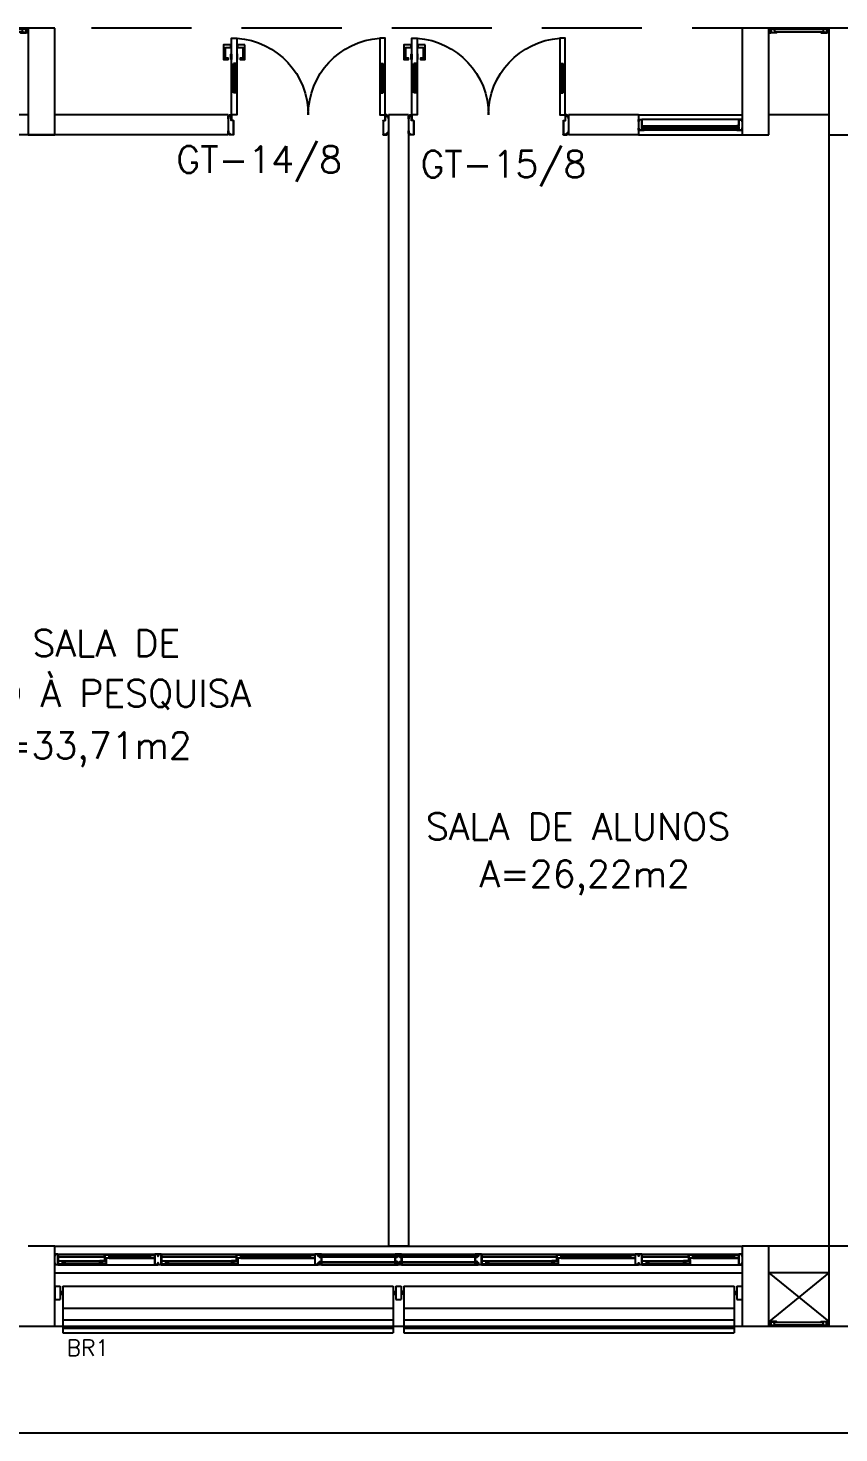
# Model space of a CAD drawing. Header units: millimetres. Extents: x 2128 to 2646, y 1972 to 2207.
# Drawn here: x 2384.46 to 2390.54, y 2098.52 to 2109.04 of the extents above; entities that cross this region are included whole.
import ezdxf

# ---------------------------------------------------------------- set-up
doc = ezdxf.new("R2010")
doc.units = ezdxf.units.MM
doc.linetypes.add('HIDDEN', pattern=[0.375, 0.25, -0.125])
for name, color, linetype in [('AR-ALV', 2, 'Continuous'), ('AR-BRISES', 1, 'Continuous'), ('AR-CALÇADA', 1, 'Continuous'), ('AR-ESQ', 1, 'Continuous'), ('AR-ESTC', 3, 'Continuous'), ('AR-PEITORIL', 1, 'Continuous'), ('AR-PORTA', 1, 'Continuous'), ('AR-PROJ', 1, 'HIDDEN'), ('BR-LINHAS', 1, 'Continuous'), ('BR-MONTANTE', 242, 'Continuous'), ('BR-PAINEL', 1, 'Continuous'), ('BR-SUPORTE', 1, 'Continuous'), ('BR-TEXTO', 2, 'Continuous'), ('DT-ESQ-BAGUETE-C', 1, 'Continuous'), ('DT-ESQ-BAGUETE-V', 1, 'Continuous'), ('DT-ESQ-CHAPA DOBRADA-V', 1, 'Continuous'), ('DT-ESQ-MARCO-V', 1, 'Continuous'), ('DT-ESQ-PERFIL CADEIRA-C', 2, 'Continuous'), ('DT-ESQ-PERFIL CADEIRA-V', 2, 'Continuous'), ('DT-ESQ-PERFIL U SIMPLES-C', 2, 'Continuous'), ('DT-ESQ-PERFIL U-C', 2, 'Continuous'), ('DT-ESQ-PERFIL U-V', 1, 'Continuous'), ('DT-ESQ-VENEZIANA-C', 1, 'Continuous'), ('DT-ESQ-VENEZIANA-V', 1, 'Continuous'), ('DT-ESQ-VIDRO-C', 2, 'Continuous'), ('DT-ESQ-VIDRO-V', 71, 'Continuous'), ('DT-TXTMOD', 1, 'Continuous'), ('ENDEREÇO', 2, 'Continuous'), ('ibio', 2, 'Continuous'), ('maçaneta', 1, 'Continuous'), ('mov', 1, 'Continuous'), ('PM-PERFIL U-C', 2, 'Continuous'), ('PM-VIDRO', 2, 'Continuous'), ('pm1', 2, 'Continuous'), ('pm2', 2, 'Continuous'), ('TEXTO', 2, 'Continuous'), ('Área', 2, 'Continuous')]:
    doc.layers.add(name, color=color, linetype=linetype)
doc.styles.add('S10', font='simplex.shx', dxfattribs={"height": 0.1})
doc.styles.add('S12', font='simplex.shx', dxfattribs={"width": 1.1, "height": 0.12})
doc.styles.add('UNB-100', font='simplex.shx', dxfattribs={"height": 0.2})
doc.styles.add('UNB1-100', font='simplex.shx', dxfattribs={"height": 0.2})

# ---------------------------------------------------------------- blocks, each defined once
blk = doc.blocks.new('EF31-P')
at = {"layer": 'DT-ESQ-BAGUETE-C', "ltscale": 0.1}
for points in [[(0.422, -0.08), (0.409, -0.08), (0.409, -0.078), (0.422, -0.078, 0.414214), (0.422, -0.078), (0.422, -0.067, 0.414214), (0.422, -0.067), (0.409, -0.067), (0.409, -0.065), (0.422, -0.065, -0.414214), (0.424, -0.067), (0.424, -0.078, -0.414214)], [(0.702, -0.08), (0.715, -0.08), (0.715, -0.078), (0.702, -0.078, -0.414214), (0.702, -0.078), (0.702, -0.067, -0.414214), (0.702, -0.067), (0.715, -0.067), (0.715, -0.065), (0.702, -0.065, 0.414214), (0.7, -0.067), (0.7, -0.078, 0.414214)], [(1.41, -0.08), (1.396, -0.08), (1.396, -0.078), (1.409, -0.078, 0.414214), (1.41, -0.078), (1.41, -0.067, 0.414214), (1.409, -0.067), (1.396, -0.067), (1.396, -0.065), (1.41, -0.065, -0.414214), (1.411, -0.067), (1.411, -0.078, -0.414214)], [(1.901, -0.08), (1.915, -0.08), (1.915, -0.078), (1.902, -0.078, -0.414214), (1.901, -0.078), (1.901, -0.067, -0.414214), (1.902, -0.067), (1.915, -0.067), (1.915, -0.065), (1.901, -0.065, 0.414214), (1.9, -0.067), (1.9, -0.078, 0.414214)], [(3.81, -0.08), (3.796, -0.08), (3.796, -0.078), (3.809, -0.078, 0.414214), (3.81, -0.078), (3.81, -0.067, 0.414214), (3.809, -0.067), (3.796, -0.067), (3.796, -0.065), (3.81, -0.065, -0.414214), (3.811, -0.067), (3.811, -0.078, -0.414214)], [(4.301, -0.08), (4.315, -0.08), (4.315, -0.078), (4.302, -0.078, -0.414214), (4.301, -0.078), (4.301, -0.067, -0.414214), (4.302, -0.067), (4.315, -0.067), (4.315, -0.065), (4.301, -0.065, 0.414214), (4.3, -0.067), (4.3, -0.078, 0.414214)], [(4.797, -0.08), (4.784, -0.08), (4.784, -0.078), (4.797, -0.078, 0.414214), (4.797, -0.078), (4.797, -0.067, 0.414214), (4.797, -0.067), (4.784, -0.067), (4.784, -0.065), (4.797, -0.065, -0.414214), (4.799, -0.067), (4.799, -0.078, -0.414214)], [(5.076, -0.08), (5.09, -0.08), (5.09, -0.078), (5.077, -0.078, -0.414214), (5.076, -0.078), (5.076, -0.067, -0.414214), (5.077, -0.067), (5.09, -0.067), (5.09, -0.065), (5.076, -0.065, 0.414214), (5.075, -0.067), (5.075, -0.078, 0.414214)], [(0.073, -0.125), (0.06, -0.125), (0.06, -0.124), (0.073, -0.124, 0.414214), (0.073, -0.123), (0.073, -0.112, 0.414214), (0.073, -0.112), (0.06, -0.112), (0.06, -0.11), (0.073, -0.11, -0.414214), (0.075, -0.112), (0.075, -0.124, -0.414214)], [(0.339, -0.125), (0.352, -0.125), (0.352, -0.124), (0.339, -0.124, -0.414214), (0.339, -0.123), (0.339, -0.112, -0.414214), (0.339, -0.112), (0.352, -0.112), (0.352, -0.11), (0.339, -0.11, 0.414214), (0.337, -0.112), (0.337, -0.124, 0.414214)], [(0.848, -0.125), (0.835, -0.125), (0.835, -0.124), (0.848, -0.124, 0.414214), (0.848, -0.123), (0.848, -0.112, 0.414214), (0.848, -0.112), (0.835, -0.112), (0.835, -0.11), (0.848, -0.11, -0.414214), (0.85, -0.112), (0.85, -0.124, -0.414214)], [(1.326, -0.125), (1.34, -0.125), (1.34, -0.124), (1.327, -0.124, -0.414214), (1.326, -0.123), (1.326, -0.112, -0.414214), (1.327, -0.112), (1.34, -0.112), (1.34, -0.11), (1.326, -0.11, 0.414214), (1.325, -0.112), (1.325, -0.124, 0.414214)], [(3.248, -0.125), (3.235, -0.125), (3.235, -0.124), (3.248, -0.124, 0.414214), (3.248, -0.123), (3.248, -0.112, 0.414214), (3.248, -0.112), (3.235, -0.112), (3.235, -0.11), (3.248, -0.11, -0.414214), (3.25, -0.112), (3.25, -0.124, -0.414214)], [(3.726, -0.125), (3.74, -0.125), (3.74, -0.124), (3.727, -0.124, -0.414214), (3.726, -0.123), (3.726, -0.112, -0.414214), (3.727, -0.112), (3.74, -0.112), (3.74, -0.11), (3.726, -0.11, 0.414214), (3.725, -0.112), (3.725, -0.124, 0.414214)], [(4.448, -0.125), (4.435, -0.125), (4.435, -0.124), (4.448, -0.124, 0.414214), (4.448, -0.123), (4.448, -0.112, 0.414214), (4.448, -0.112), (4.435, -0.112), (4.435, -0.11), (4.448, -0.11, -0.414214), (4.45, -0.112), (4.45, -0.124, -0.414214)], [(4.714, -0.125), (4.727, -0.125), (4.727, -0.124), (4.714, -0.124, -0.414214), (4.714, -0.123), (4.714, -0.112, -0.414214), (4.714, -0.112), (4.727, -0.112), (4.727, -0.11), (4.714, -0.11, 0.414214), (4.712, -0.112), (4.712, -0.124, 0.414214)]]:
    blk.add_lwpolyline(points, format="xyb", close=True, dxfattribs=at)
at = {"layer": 'DT-ESQ-BAGUETE-V', "ltscale": 0.1}
for p, q in [((0.422, -0.065), (0.702, -0.065)), ((1.41, -0.065), (1.901, -0.065)), ((3.81, -0.065), (4.301, -0.065)), ((4.797, -0.065), (5.076, -0.065)), ((0.073, -0.11), (0.339, -0.11)), ((0.848, -0.11), (1.326, -0.11)), ((3.248, -0.11), (3.726, -0.11)), ((4.448, -0.11), (4.714, -0.11))]:
    blk.add_line(p, q, dxfattribs=at)
at = {"layer": 'DT-ESQ-CHAPA DOBRADA-V', "ltscale": 0.1}
for p, q in [((0.025, -0.077), (0.374, -0.077)), ((0.025, -0.08), (0.374, -0.08)), ((0.8, -0.077), (1.361, -0.077)), ((0.8, -0.08), (1.361, -0.08)), ((3.2, -0.077), (3.761, -0.077)), ((3.2, -0.08), (3.761, -0.08)), ((4.4, -0.077), (4.749, -0.077)), ((4.4, -0.08), (4.749, -0.08))]:
    blk.add_line(p, q, dxfattribs=at)
at = {"layer": 'DT-ESQ-MARCO-V', "ltscale": 0.1}
for p, q in [((1.998, -0.06), (2.551, -0.06)), ((2.598, -0.06), (3.151, -0.06)), ((1.998, -0.14), (2.551, -0.14)), ((2.598, -0.14), (3.151, -0.14))]:
    blk.add_line(p, q, dxfattribs=at)
at = {"layer": 'DT-ESQ-PERFIL CADEIRA-C', "ltscale": 0.1}
for p, q in [((0.376, -0.088), (0.422, -0.088)), ((0.75, -0.088), (0.702, -0.088)), ((1.363, -0.088), (1.41, -0.088)), ((1.95, -0.088), (1.901, -0.088)), ((3.763, -0.088), (3.81, -0.088)), ((4.35, -0.088), (4.301, -0.088)), ((4.751, -0.088), (4.797, -0.088)), ((5.125, -0.088), (5.076, -0.088)), ((0.025, -0.134), (0.073, -0.134)), ((0.385, -0.134), (0.339, -0.134)), ((0.8, -0.134), (0.848, -0.134)), ((1.373, -0.134), (1.326, -0.134)), ((3.2, -0.134), (3.248, -0.134)), ((3.773, -0.134), (3.726, -0.134)), ((4.4, -0.134), (4.448, -0.134)), ((4.76, -0.134), (4.714, -0.134))]:
    blk.add_line(p, q, dxfattribs=at)
for points in [[(0.422, -0.087, -1), (0.422, -0.09), (0.376, -0.09, -0.414214), (0.374, -0.088), (0.374, -0.067, -0.414214), (0.376, -0.065), (0.407, -0.065, -0.414214), (0.409, -0.067), (0.409, -0.087)], [(0.409, -0.088, -0.198913), (0.408, -0.088, -0.198913), (0.407, -0.087), (0.407, -0.067, 0.414214), (0.407, -0.067), (0.376, -0.067, 0.414214), (0.375, -0.067), (0.375, -0.088, 0.414214), (0.376, -0.088)], [(0.702, -0.09), (0.75, -0.09), (0.75, -0.088), (0.715, -0.088, 0.198912), (0.716, -0.088, 0.198913), (0.716, -0.087), (0.716, -0.067, -0.414214), (0.717, -0.067), (0.75, -0.067), (0.75, -0.065), (0.716, -0.065, 0.414214), (0.715, -0.067), (0.715, -0.078), (0.715, -0.08), (0.715, -0.087), (0.702, -0.087, 1)], [(1.41, -0.087, -1), (1.41, -0.09), (1.363, -0.09, -0.414214), (1.361, -0.088), (1.361, -0.067, -0.414214), (1.363, -0.065), (1.395, -0.065, -0.414214), (1.396, -0.067), (1.396, -0.087)], [(1.396, -0.088, -0.198913), (1.395, -0.088, -0.198913), (1.395, -0.087), (1.395, -0.067, 0.414214), (1.394, -0.067), (1.363, -0.067, 0.414214), (1.363, -0.067), (1.363, -0.088, 0.414214), (1.363, -0.088)], [(1.901, -0.09), (1.95, -0.09), (1.95, -0.088), (1.915, -0.088, 0.198912), (1.916, -0.088, 0.198913), (1.916, -0.087), (1.916, -0.067, -0.414214), (1.917, -0.067), (1.95, -0.067), (1.95, -0.065), (1.916, -0.065, 0.414214), (1.915, -0.067), (1.915, -0.078), (1.915, -0.08), (1.915, -0.087), (1.901, -0.087, 1)], [(3.81, -0.087, -1), (3.81, -0.09), (3.763, -0.09, -0.414214), (3.761, -0.088), (3.761, -0.067, -0.414214), (3.763, -0.065), (3.795, -0.065, -0.414214), (3.796, -0.067), (3.796, -0.087)], [(3.796, -0.088, -0.198913), (3.795, -0.088, -0.198913), (3.795, -0.087), (3.795, -0.067, 0.414214), (3.794, -0.067), (3.763, -0.067, 0.414214), (3.763, -0.067), (3.763, -0.088, 0.414214), (3.763, -0.088)], [(4.301, -0.09), (4.35, -0.09), (4.35, -0.088), (4.315, -0.088, 0.198912), (4.316, -0.088, 0.198913), (4.316, -0.087), (4.316, -0.067, -0.414214), (4.317, -0.067), (4.35, -0.067), (4.35, -0.065), (4.316, -0.065, 0.414214), (4.315, -0.067), (4.315, -0.078), (4.315, -0.08), (4.315, -0.087), (4.301, -0.087, 1)], [(4.797, -0.087, -1), (4.797, -0.09), (4.751, -0.09, -0.414214), (4.749, -0.088), (4.749, -0.067, -0.414214), (4.751, -0.065), (4.782, -0.065, -0.414214), (4.784, -0.067), (4.784, -0.087)], [(4.784, -0.088, -0.198913), (4.783, -0.088, -0.198913), (4.782, -0.087), (4.782, -0.067, 0.414214), (4.782, -0.067), (4.751, -0.067, 0.414214), (4.75, -0.067), (4.75, -0.088, 0.414214), (4.751, -0.088)], [(5.076, -0.09), (5.125, -0.09), (5.125, -0.088), (5.09, -0.088, 0.198912), (5.091, -0.088, 0.198913), (5.091, -0.087), (5.091, -0.067, -0.414214), (5.092, -0.067), (5.125, -0.067), (5.125, -0.065), (5.091, -0.065, 0.414214), (5.09, -0.067), (5.09, -0.078), (5.09, -0.08), (5.09, -0.087), (5.076, -0.087, 1)], [(0.073, -0.135), (0.025, -0.135), (0.025, -0.134), (0.06, -0.134, -0.198912), (0.059, -0.133, -0.198913), (0.058, -0.132), (0.058, -0.112, 0.414214), (0.058, -0.112), (0.025, -0.112), (0.025, -0.11), (0.058, -0.11, -0.414214), (0.06, -0.112), (0.06, -0.124), (0.06, -0.125), (0.06, -0.132), (0.073, -0.132, -1)], [(0.339, -0.132, 1), (0.339, -0.135), (0.385, -0.135, 0.414214), (0.387, -0.133), (0.387, -0.112, 0.414214), (0.385, -0.11), (0.354, -0.11, 0.414214), (0.352, -0.112), (0.352, -0.132)], [(0.352, -0.134, 0.198913), (0.354, -0.133, 0.198913), (0.354, -0.132), (0.354, -0.112, -0.414214), (0.354, -0.112), (0.385, -0.112, -0.414214), (0.386, -0.112), (0.386, -0.133, -0.414214), (0.385, -0.134)], [(0.848, -0.135), (0.8, -0.135), (0.8, -0.134), (0.835, -0.134, -0.198912), (0.834, -0.133, -0.198913), (0.833, -0.132), (0.833, -0.112, 0.414214), (0.833, -0.112), (0.8, -0.112), (0.8, -0.11), (0.833, -0.11, -0.414214), (0.835, -0.112), (0.835, -0.124), (0.835, -0.125), (0.835, -0.132), (0.848, -0.132, -1)], [(1.326, -0.132, 1), (1.326, -0.135), (1.373, -0.135, 0.414214), (1.375, -0.133), (1.375, -0.112, 0.414214), (1.373, -0.11), (1.341, -0.11, 0.414214), (1.34, -0.112), (1.34, -0.132)], [(1.34, -0.134, 0.198913), (1.341, -0.133, 0.198913), (1.341, -0.132), (1.341, -0.112, -0.414214), (1.342, -0.112), (1.373, -0.112, -0.414214), (1.373, -0.112), (1.373, -0.133, -0.414214), (1.373, -0.134)], [(3.248, -0.135), (3.2, -0.135), (3.2, -0.134), (3.235, -0.134, -0.198912), (3.234, -0.133, -0.198913), (3.233, -0.132), (3.233, -0.112, 0.414214), (3.233, -0.112), (3.2, -0.112), (3.2, -0.11), (3.233, -0.11, -0.414214), (3.235, -0.112), (3.235, -0.124), (3.235, -0.125), (3.235, -0.132), (3.248, -0.132, -1)], [(3.726, -0.132, 1), (3.726, -0.135), (3.773, -0.135, 0.414214), (3.775, -0.133), (3.775, -0.112, 0.414214), (3.773, -0.11), (3.741, -0.11, 0.414214), (3.74, -0.112), (3.74, -0.132)], [(3.74, -0.134, 0.198913), (3.741, -0.133, 0.198913), (3.741, -0.132), (3.741, -0.112, -0.414214), (3.742, -0.112), (3.773, -0.112, -0.414214), (3.773, -0.112), (3.773, -0.133, -0.414214), (3.773, -0.134)], [(4.448, -0.135), (4.4, -0.135), (4.4, -0.134), (4.435, -0.134, -0.198912), (4.434, -0.133, -0.198913), (4.433, -0.132), (4.433, -0.112, 0.414214), (4.433, -0.112), (4.4, -0.112), (4.4, -0.11), (4.433, -0.11, -0.414214), (4.435, -0.112), (4.435, -0.124), (4.435, -0.125), (4.435, -0.132), (4.448, -0.132, -1)], [(4.714, -0.132, 1), (4.714, -0.135), (4.76, -0.135, 0.414214), (4.762, -0.133), (4.762, -0.112, 0.414214), (4.76, -0.11), (4.729, -0.11, 0.414214), (4.727, -0.112), (4.727, -0.132)], [(4.727, -0.134, 0.198913), (4.729, -0.133, 0.198913), (4.729, -0.132), (4.729, -0.112, -0.414214), (4.729, -0.112), (4.76, -0.112, -0.414214), (4.761, -0.112), (4.761, -0.133, -0.414214), (4.76, -0.134)]]:
    blk.add_lwpolyline(points, format="xyb", close=True, dxfattribs=at)
at = {"layer": 'DT-ESQ-PERFIL CADEIRA-V', "ltscale": 0.1}
for p, q in [((0.407, -0.09), (0.702, -0.09)), ((1.395, -0.09), (1.901, -0.09)), ((3.795, -0.09), (4.301, -0.09)), ((4.782, -0.09), (5.076, -0.09)), ((0.073, -0.135), (0.339, -0.135)), ((0.848, -0.135), (1.326, -0.135)), ((3.248, -0.135), (3.726, -0.135)), ((4.448, -0.135), (4.714, -0.135))]:
    blk.add_line(p, q, dxfattribs=at)
at = {"layer": 'DT-ESQ-PERFIL U SIMPLES-C', "ltscale": 0.1}
for points in [[(0.376, -0.102), (0.384, -0.102), (0.384, -0.1), (0.376, -0.1, -0.414214), (0.375, -0.1), (0.375, -0.092, -0.414214), (0.376, -0.091), (0.384, -0.091), (0.384, -0.09), (0.376, -0.09, 0.414214), (0.374, -0.092), (0.374, -0.1, 0.414214)], [(0.385, -0.098), (0.377, -0.098), (0.377, -0.1), (0.385, -0.1, -0.414214), (0.386, -0.1), (0.386, -0.108, -0.414214), (0.385, -0.108), (0.377, -0.108), (0.377, -0.11), (0.385, -0.11, 0.414214), (0.387, -0.108), (0.387, -0.1, 0.414214)], [(1.363, -0.102), (1.371, -0.102), (1.371, -0.1), (1.363, -0.1, -0.414214), (1.363, -0.1), (1.363, -0.092, -0.414214), (1.363, -0.091), (1.371, -0.091), (1.371, -0.09), (1.363, -0.09, 0.414214), (1.361, -0.092), (1.361, -0.1, 0.414214)], [(1.373, -0.098), (1.365, -0.098), (1.365, -0.1), (1.373, -0.1, -0.414214), (1.373, -0.1), (1.373, -0.108, -0.414214), (1.373, -0.108), (1.365, -0.108), (1.365, -0.11), (1.373, -0.11, 0.414214), (1.375, -0.108), (1.375, -0.1, 0.414214)], [(3.763, -0.102), (3.771, -0.102), (3.771, -0.1), (3.763, -0.1, -0.414214), (3.763, -0.1), (3.763, -0.092, -0.414214), (3.763, -0.091), (3.771, -0.091), (3.771, -0.09), (3.763, -0.09, 0.414214), (3.761, -0.092), (3.761, -0.1, 0.414214)], [(3.773, -0.098), (3.765, -0.098), (3.765, -0.1), (3.773, -0.1, -0.414214), (3.773, -0.1), (3.773, -0.108, -0.414214), (3.773, -0.108), (3.765, -0.108), (3.765, -0.11), (3.773, -0.11, 0.414214), (3.775, -0.108), (3.775, -0.1, 0.414214)], [(4.751, -0.102), (4.759, -0.102), (4.759, -0.1), (4.751, -0.1, -0.414214), (4.75, -0.1), (4.75, -0.092, -0.414214), (4.751, -0.091), (4.759, -0.091), (4.759, -0.09), (4.751, -0.09, 0.414214), (4.749, -0.092), (4.749, -0.1, 0.414214)], [(4.76, -0.098), (4.752, -0.098), (4.752, -0.1), (4.76, -0.1, -0.414214), (4.761, -0.1), (4.761, -0.108, -0.414214), (4.76, -0.108), (4.752, -0.108), (4.752, -0.11), (4.76, -0.11, 0.414214), (4.762, -0.108), (4.762, -0.1, 0.414214)]]:
    blk.add_lwpolyline(points, format="xyb", close=True, dxfattribs=at)
at = {"layer": 'DT-ESQ-PERFIL U-C', "ltscale": 0.1}
for points in [[(0, -0.062, -0.414214), (0.001, -0.06), (0.023, -0.06, -0.414214), (0.025, -0.062), (0.025, -0.138, -0.414214), (0.023, -0.14), (0.001, -0.14, -0.414214), (0, -0.138), (0, -0.125), (0.001, -0.125), (0.001, -0.138, 0.414214), (0.002, -0.138), (0.023, -0.138, 0.414214), (0.023, -0.138), (0.023, -0.062, 0.414214), (0.023, -0.062), (0.002, -0.062, 0.414214), (0.001, -0.062), (0.001, -0.075), (0, -0.075)], [(0.775, -0.062, 0.414214), (0.773, -0.06), (0.751, -0.06, 0.414214), (0.75, -0.062), (0.75, -0.138, 0.414214), (0.751, -0.14), (0.773, -0.14, 0.414214), (0.775, -0.138), (0.775, -0.125), (0.773, -0.125), (0.773, -0.138, -0.414214), (0.773, -0.138), (0.752, -0.138, -0.414214), (0.751, -0.138), (0.751, -0.062, -0.414214), (0.752, -0.062), (0.773, -0.062, -0.414214), (0.773, -0.062), (0.773, -0.075), (0.775, -0.075)], [(0.775, -0.062, -0.414214), (0.776, -0.06), (0.798, -0.06, -0.414214), (0.8, -0.062), (0.8, -0.138, -0.414214), (0.798, -0.14), (0.776, -0.14, -0.414214), (0.775, -0.138), (0.775, -0.125), (0.776, -0.125), (0.776, -0.138, 0.414214), (0.777, -0.138), (0.798, -0.138, 0.414214), (0.798, -0.138), (0.798, -0.062, 0.414214), (0.798, -0.062), (0.777, -0.062, 0.414214), (0.776, -0.062), (0.776, -0.075), (0.775, -0.075)], [(1.975, -0.062, 0.414214), (1.973, -0.06), (1.951, -0.06, 0.414214), (1.95, -0.062), (1.95, -0.138, 0.414214), (1.951, -0.14), (1.973, -0.14, 0.414214), (1.975, -0.138), (1.975, -0.125), (1.973, -0.125), (1.973, -0.138, -0.414214), (1.973, -0.138), (1.952, -0.138, -0.414214), (1.951, -0.138), (1.951, -0.062, -0.414214), (1.952, -0.062), (1.973, -0.062, -0.414214), (1.973, -0.062), (1.973, -0.075), (1.975, -0.075)], [(2, -0.129), (2, -0.138, -0.414214), (1.998, -0.14), (1.976, -0.14, -0.414214), (1.975, -0.138), (1.975, -0.125), (1.976, -0.125), (1.976, -0.138, 0.414214), (1.977, -0.138), (1.998, -0.138, 0.414214), (1.998, -0.138), (1.998, -0.129), (1.985, -0.129, -0.414214), (1.984, -0.127), (1.984, -0.117, -0.414214), (1.985, -0.116), (1.998, -0.116), (1.998, -0.084), (1.985, -0.084, -0.414214), (1.984, -0.083), (1.984, -0.073, -0.414214), (1.985, -0.071), (1.998, -0.071), (1.998, -0.062, 0.414214), (1.998, -0.062), (1.977, -0.062, 0.414214), (1.976, -0.062), (1.976, -0.075), (1.975, -0.075), (1.975, -0.062, -0.414214), (1.976, -0.06), (1.998, -0.06, -0.414214), (2, -0.062), (2, -0.071, -0.414214), (1.998, -0.073), (1.985, -0.073), (1.985, -0.083), (1.998, -0.083), (1.998, -0.083, -0.414214), (2, -0.084), (2, -0.116, -0.414214), (1.998, -0.117), (1.998, -0.117), (1.985, -0.117), (1.985, -0.127), (1.998, -0.127, -0.414214)], [(2.55, -0.129), (2.55, -0.138, 0.414214), (2.551, -0.14), (2.573, -0.14, 0.414214), (2.575, -0.138), (2.575, -0.125), (2.573, -0.125), (2.573, -0.138, -0.414214), (2.573, -0.138), (2.552, -0.138, -0.414214), (2.551, -0.138), (2.551, -0.129), (2.564, -0.129, 0.414214), (2.566, -0.127), (2.566, -0.117, 0.414214), (2.564, -0.116), (2.551, -0.116), (2.551, -0.084), (2.564, -0.084, 0.414214), (2.566, -0.083), (2.566, -0.073, 0.414214), (2.564, -0.071), (2.551, -0.071), (2.551, -0.062, -0.414214), (2.552, -0.062), (2.573, -0.062, -0.414214), (2.573, -0.062), (2.573, -0.075), (2.575, -0.075), (2.575, -0.062, 0.414214), (2.573, -0.06), (2.551, -0.06, 0.414214), (2.55, -0.062), (2.55, -0.071, 0.414214), (2.551, -0.073), (2.564, -0.073), (2.564, -0.083), (2.551, -0.083), (2.551, -0.083, 0.414214), (2.55, -0.084), (2.55, -0.116, 0.414214), (2.551, -0.117), (2.551, -0.117), (2.564, -0.117), (2.564, -0.127), (2.551, -0.127, 0.414214)], [(2.6, -0.129), (2.6, -0.138, -0.414214), (2.598, -0.14), (2.576, -0.14, -0.414214), (2.575, -0.138), (2.575, -0.125), (2.576, -0.125), (2.576, -0.138, 0.414214), (2.577, -0.138), (2.598, -0.138, 0.414214), (2.598, -0.138), (2.598, -0.129), (2.585, -0.129, -0.414214), (2.584, -0.127), (2.584, -0.117, -0.414214), (2.585, -0.116), (2.598, -0.116), (2.598, -0.084), (2.585, -0.084, -0.414214), (2.584, -0.083), (2.584, -0.073, -0.414214), (2.585, -0.071), (2.598, -0.071), (2.598, -0.062, 0.414214), (2.598, -0.062), (2.577, -0.062, 0.414214), (2.576, -0.062), (2.576, -0.075), (2.575, -0.075), (2.575, -0.062, -0.414214), (2.576, -0.06), (2.598, -0.06, -0.414214), (2.6, -0.062), (2.6, -0.071, -0.414214), (2.598, -0.073), (2.585, -0.073), (2.585, -0.083), (2.598, -0.083), (2.598, -0.083, -0.414214), (2.6, -0.084), (2.6, -0.116, -0.414214), (2.598, -0.117), (2.598, -0.117), (2.585, -0.117), (2.585, -0.127), (2.598, -0.127, -0.414214)], [(3.15, -0.129), (3.15, -0.138, 0.414214), (3.151, -0.14), (3.173, -0.14, 0.414214), (3.175, -0.138), (3.175, -0.125), (3.173, -0.125), (3.173, -0.138, -0.414214), (3.173, -0.138), (3.152, -0.138, -0.414214), (3.151, -0.138), (3.151, -0.129), (3.164, -0.129, 0.414214), (3.166, -0.127), (3.166, -0.117, 0.414214), (3.164, -0.116), (3.151, -0.116), (3.151, -0.084), (3.164, -0.084, 0.414214), (3.166, -0.083), (3.166, -0.073, 0.414214), (3.164, -0.071), (3.151, -0.071), (3.151, -0.062, -0.414214), (3.152, -0.062), (3.173, -0.062, -0.414214), (3.173, -0.062), (3.173, -0.075), (3.175, -0.075), (3.175, -0.062, 0.414214), (3.173, -0.06), (3.151, -0.06, 0.414214), (3.15, -0.062), (3.15, -0.071, 0.414214), (3.151, -0.073), (3.164, -0.073), (3.164, -0.083), (3.151, -0.083), (3.151, -0.083, 0.414214), (3.15, -0.084), (3.15, -0.116, 0.414214), (3.151, -0.117), (3.151, -0.117), (3.164, -0.117), (3.164, -0.127), (3.151, -0.127, 0.414214)], [(3.175, -0.062, -0.414214), (3.176, -0.06), (3.198, -0.06, -0.414214), (3.2, -0.062), (3.2, -0.138, -0.414214), (3.198, -0.14), (3.176, -0.14, -0.414214), (3.175, -0.138), (3.175, -0.125), (3.176, -0.125), (3.176, -0.138, 0.414214), (3.177, -0.138), (3.198, -0.138, 0.414214), (3.198, -0.138), (3.198, -0.062, 0.414214), (3.198, -0.062), (3.177, -0.062, 0.414214), (3.176, -0.062), (3.176, -0.075), (3.175, -0.075)], [(4.375, -0.062, 0.414214), (4.373, -0.06), (4.351, -0.06, 0.414214), (4.35, -0.062), (4.35, -0.138, 0.414214), (4.351, -0.14), (4.373, -0.14, 0.414214), (4.375, -0.138), (4.375, -0.125), (4.373, -0.125), (4.373, -0.138, -0.414214), (4.373, -0.138), (4.352, -0.138, -0.414214), (4.351, -0.138), (4.351, -0.062, -0.414214), (4.352, -0.062), (4.373, -0.062, -0.414214), (4.373, -0.062), (4.373, -0.075), (4.375, -0.075)], [(4.375, -0.062, -0.414214), (4.376, -0.06), (4.398, -0.06, -0.414214), (4.4, -0.062), (4.4, -0.138, -0.414214), (4.398, -0.14), (4.376, -0.14, -0.414214), (4.375, -0.138), (4.375, -0.125), (4.376, -0.125), (4.376, -0.138, 0.414214), (4.377, -0.138), (4.398, -0.138, 0.414214), (4.398, -0.138), (4.398, -0.062, 0.414214), (4.398, -0.062), (4.377, -0.062, 0.414214), (4.376, -0.062), (4.376, -0.075), (4.375, -0.075)], [(5.15, -0.062, 0.414214), (5.148, -0.06), (5.126, -0.06, 0.414214), (5.125, -0.062), (5.125, -0.138, 0.414214), (5.126, -0.14), (5.148, -0.14, 0.414214), (5.15, -0.138), (5.15, -0.125), (5.148, -0.125), (5.148, -0.138, -0.414214), (5.148, -0.138), (5.127, -0.138, -0.414214), (5.126, -0.138), (5.126, -0.062, -0.414214), (5.127, -0.062), (5.148, -0.062, -0.414214), (5.148, -0.062), (5.148, -0.075), (5.15, -0.075)]]:
    blk.add_lwpolyline(points, format="xyb", close=True, dxfattribs=at)
at = {"layer": 'DT-ESQ-PERFIL U-V', "ltscale": 0.1}
for p, q in [((0.023, -0.06), (0.751, -0.06)), ((0.798, -0.06), (1.951, -0.06)), ((3.198, -0.06), (4.351, -0.06)), ((4.398, -0.06), (5.126, -0.06)), ((0.023, -0.14), (0.751, -0.14)), ((0.798, -0.14), (1.951, -0.14)), ((3.198, -0.14), (4.351, -0.14)), ((4.398, -0.14), (5.126, -0.14))]:
    blk.add_line(p, q, dxfattribs=at)
at = {"layer": 'DT-ESQ-VIDRO-C', "ltscale": 0.1}
for points in [[(0.712, -0.085), (0.712, -0.082), (0.411, -0.082), (0.411, -0.085)], [(1.912, -0.085), (1.912, -0.082), (1.399, -0.082), (1.399, -0.085)], [(2.562, -0.081), (2.562, -0.075), (1.987, -0.075), (1.987, -0.081)], [(3.162, -0.081), (3.162, -0.075), (2.587, -0.075), (2.587, -0.081)], [(4.312, -0.085), (4.312, -0.082), (3.799, -0.082), (3.799, -0.085)], [(5.087, -0.085), (5.087, -0.082), (4.786, -0.082), (4.786, -0.085)], [(0.063, -0.13), (0.063, -0.127), (0.349, -0.127), (0.349, -0.13)], [(0.838, -0.13), (0.838, -0.127), (1.337, -0.127), (1.337, -0.13)], [(3.238, -0.13), (3.238, -0.127), (3.737, -0.127), (3.737, -0.13)], [(4.438, -0.13), (4.438, -0.127), (4.724, -0.127), (4.724, -0.13)]]:
    blk.add_lwpolyline(points, close=True, dxfattribs=at)
at = {"layer": 'DT-ESQ-VIDRO-V', "ltscale": 0.1}
for points in [[(2.562, -0.119), (2.562, -0.125), (1.987, -0.125), (1.987, -0.119)], [(3.162, -0.119), (3.162, -0.125), (2.587, -0.125), (2.587, -0.119)]]:
    blk.add_lwpolyline(points, close=True, dxfattribs=at)
at = {"layer": 'DT-TXTMOD', "ltscale": 0.1, "style": 'S10', "flags": 3}
for tag, p in [('M01', (0.025, -0.28)), ('M02', (0.325, -0.28)), ('M03', (0.627, -0.28)), ('M04', (0.929, -0.28)), ('M05', (1.231, -0.28)), ('M06', (1.532, -0.28)), ('M07', (1.834, -0.28)), ('M08', (2.136, -0.28)), ('M09', (2.438, -0.28)), ('M10', (2.739, -0.28)), ('M11', (3.041, -0.28)), ('M12', (3.343, -0.28)), ('M13', (3.645, -0.28)), ('M14', (3.946, -0.28)), ('M15', (4.248, -0.28)), ('M16', (4.55, -0.28)), ('M17', (4.852, -0.28))]:
    blk.add_attdef(tag, p, '', height=0.1, dxfattribs=at)
blk = doc.blocks.new('EF01-P')
at = {"layer": 'DT-ESQ-BAGUETE-C', "ltscale": 0.1}
for points in [[(0.002, 0.035), (0.015, 0.035), (0.015, 0.033), (0.002, 0.033), (0.002, 0.005), (0.015, 0.005), (0.015, 0.004), (0.002, 0.004, -0.414214), (0, 0.005), (0, 0.033, -0.414214)], [(0.448, 0.035), (0.435, 0.035), (0.435, 0.033), (0.448, 0.033), (0.448, 0.005), (0.435, 0.005), (0.435, 0.004), (0.448, 0.004, 0.414214), (0.45, 0.005), (0.45, 0.033, 0.414214)]]:
    blk.add_lwpolyline(points, format="xyb", close=True, dxfattribs=at)
at = {"layer": 'DT-ESQ-PERFIL CADEIRA-C', "ltscale": 0.1}
for points in [[(0.01, 0.002), (0.01, 0.003), (0.002, 0.003, 1), (0.002, 0), (0.015, 0, 0.414214), (0.016, 0.002), (0.016, 0.033), (0.043, 0.033)], [(0.043, 0.006), (0.018, 0.006), (0.018, 0.016), (0.016, 0.016), (0.016, 0.006, 0.414214), (0.018, 0.005), (0.043, 0.005), (0.056, 0.005, 1), (0.056, 0.008), (0.043, 0.008), (0.043, 0.02), (0.043, 0.032), (0.056, 0.032, 1), (0.056, 0.035), (0.043, 0.035), (0.016, 0.035, 0.414214), (0.015, 0.033), (0.015, 0.002), (0.002, 0.002)], [(0.041, 0.02), (0.041, 0.032, -0.414214), (0.043, 0.033), (0.056, 0.033)], [(0.041, 0.02), (0.041, 0.008, 0.414214), (0.043, 0.006), (0.056, 0.006)], [(0.407, 0.006), (0.432, 0.006), (0.432, 0.016), (0.433, 0.016), (0.433, 0.006, -0.414214), (0.432, 0.005), (0.407, 0.005), (0.394, 0.005, -1), (0.394, 0.008), (0.407, 0.008), (0.407, 0.02), (0.407, 0.032), (0.394, 0.032, -1), (0.394, 0.035), (0.407, 0.035), (0.433, 0.035, -0.414214), (0.435, 0.033), (0.435, 0.002), (0.448, 0.002)], [(0.408, 0.02), (0.408, 0.032, 0.414214), (0.407, 0.033), (0.394, 0.033)], [(0.408, 0.02), (0.408, 0.008, -0.414214), (0.407, 0.006), (0.394, 0.006)], [(0.44, 0.002), (0.44, 0.003), (0.448, 0.003, -1), (0.448, 0), (0.435, 0, -0.414214), (0.433, 0.002), (0.433, 0.033), (0.407, 0.033)]]:
    blk.add_lwpolyline(points, format="xyb", dxfattribs=at)
at = {"layer": 'DT-ESQ-PERFIL CADEIRA-V', "ltscale": 0.1}
blk.add_line((0.015, 0), (0.435, 0), dxfattribs=at)
at = {"layer": 'DT-ESQ-VENEZIANA-C', "ltscale": 0.1}
for p, q in [((0.043, 0.011), (0.407, 0.011)), ((0.043, 0.009), (0.407, 0.009))]:
    blk.add_line(p, q, dxfattribs=at)
at = {"layer": 'DT-ESQ-VENEZIANA-V', "ltscale": 0.1}
blk.add_line((0.043, 0.031), (0.407, 0.031), dxfattribs=at)
blk = doc.blocks.new('BR-MODULO1')
at = {"layer": 'BR-LINHAS'}
for p, q in [((0.06, -0.265), (2.535, -0.265)), ((2.615, -0.265), (5.09, -0.265)), ((0.06, -0.352), (2.535, -0.352)), ((0.06, -0.415), (2.535, -0.415)), ((2.615, -0.352), (5.09, -0.352)), ((2.615, -0.415), (5.09, -0.415))]:
    blk.add_line(p, q, dxfattribs=at)
at = {"layer": 'BR-MONTANTE'}
for p, q in [((0, -0.1), (0, -0.2)), ((0, -0.1), (0.04, -0.1)), ((0.04, -0.1), (0.04, -0.2)), ((2.555, -0.1), (2.595, -0.1)), ((2.555, -0.1), (2.555, -0.2)), ((2.595, -0.1), (2.595, -0.2)), ((5.11, -0.1), (5.11, -0.2)), ((5.11, -0.1), (5.15, -0.1)), ((5.15, -0.1), (5.15, -0.2)), ((0, -0.2), (0.04, -0.2)), ((2.555, -0.2), (2.595, -0.2)), ((5.11, -0.2), (5.15, -0.2))]:
    blk.add_line(p, q, dxfattribs=at)
at = {"layer": 'BR-PAINEL'}
for p, q in [((0.06, -0.1), (2.535, -0.1)), ((0.06, -0.1), (0.06, -0.45)), ((2.535, -0.1), (2.535, -0.45)), ((2.615, -0.1), (2.615, -0.45)), ((2.615, -0.1), (5.09, -0.1)), ((5.09, -0.1), (5.09, -0.45)), ((0.06, -0.45), (2.535, -0.45)), ((2.615, -0.45), (5.09, -0.45))]:
    blk.add_line(p, q, dxfattribs=at)
at = {"layer": 'BR-SUPORTE'}
for p, q in [((0.04, -0.14), (0.06, -0.14)), ((0.04, -0.16), (0.06, -0.16)), ((0.05, -0.14), (0.05, -0.16)), ((2.535, -0.14), (2.555, -0.14)), ((2.535, -0.16), (2.555, -0.16)), ((2.545, -0.14), (2.545, -0.16)), ((2.615, -0.14), (2.595, -0.14)), ((2.615, -0.16), (2.595, -0.16)), ((2.605, -0.14), (2.605, -0.16)), ((5.09, -0.14), (5.11, -0.14)), ((5.09, -0.16), (5.11, -0.16)), ((5.1, -0.14), (5.1, -0.16))]:
    blk.add_line(p, q, dxfattribs=at)
blk = doc.blocks.new('EF04A-P')
at = {"layer": 'DT-ESQ-BAGUETE-C', "ltscale": 0.1}
for points in [[(0.039, -0.05), (0.0255, -0.05), (0.0255, -0.0485), (0.039, -0.0485), (0.039, -0.0365), (0.0255, -0.0365), (0.0255, -0.035), (0.039, -0.035, -0.4142136), (0.0405, -0.0365), (0.0405, -0.0485, -0.4142136)], [(0.736, -0.05), (0.7495, -0.05), (0.7495, -0.0485), (0.736, -0.0485), (0.736, -0.0365), (0.7495, -0.0365), (0.7495, -0.035), (0.736, -0.035, 0.4142136), (0.7345, -0.0365), (0.7345, -0.0485, 0.4142136)]]:
    blk.add_lwpolyline(points, format="xyb", close=True, dxfattribs=at)
at = {"layer": 'DT-ESQ-BAGUETE-V', "ltscale": 0.1}
blk.add_line((0.736, -0.05), (0.039, -0.05), dxfattribs=at)
at = {"layer": 'DT-ESQ-CHAPA DOBRADA-V', "ltscale": 0.1}
blk.add_line((0.735, -0.067), (0.04, -0.067), dxfattribs=at)
at = {"layer": 'DT-ESQ-MARCO-V', "ltscale": 0.1}
for p, q in [((0.0235, -0.035), (0.7515, -0.035)), ((0.0235, -0.115), (0.7515, -0.115))]:
    blk.add_line(p, q, dxfattribs=at)
at = {"layer": 'DT-ESQ-PERFIL U-C', "ltscale": 0.1}
for points in [[(0.025, -0.0655), (0.025, -0.0655, 0.4142136), (0.0235, -0.067), (0.0235, -0.1135), (0.0015, -0.1135), (0.0015, -0.1), (0, -0.1), (0, -0.1135, 0.4142136), (0.0015, -0.115), (0.0235, -0.115, 0.4142136), (0.025, -0.1135), (0.025, -0.067), (0.04, -0.067, 1), (0.04, -0.064), (0.025, -0.064), (0.025, -0.0365, 0.4142136), (0.0235, -0.035), (0.0015, -0.035, 0.4142136), (0, -0.0365), (0, -0.05), (0.0015, -0.05), (0.0015, -0.0365), (0.0235, -0.0365), (0.0235, -0.064, 0.4142136), (0.025, -0.0655), (0.04, -0.0655)], [(0.75, -0.0655), (0.75, -0.0655, -0.4142136), (0.7515, -0.067), (0.7515, -0.1135), (0.7735, -0.1135), (0.7735, -0.1), (0.775, -0.1), (0.775, -0.1135, -0.4142136), (0.7735, -0.115), (0.7515, -0.115, -0.4142136), (0.75, -0.1135), (0.75, -0.067), (0.735, -0.067, -1), (0.735, -0.064), (0.75, -0.064), (0.75, -0.0365, -0.4142136), (0.7515, -0.035), (0.7735, -0.035, -0.4142136), (0.775, -0.0365), (0.775, -0.05), (0.7735, -0.05), (0.7735, -0.0365), (0.7515, -0.0365), (0.7515, -0.064, -0.4142136), (0.75, -0.0655), (0.735, -0.0655)]]:
    blk.add_lwpolyline(points, format="xyb", dxfattribs=at)
at = {"layer": 'DT-ESQ-VIDRO-C', "ltscale": 0.1}
blk.add_lwpolyline([(0.027, -0.062), (0.027, -0.052), (0.748, -0.052), (0.748, -0.062)], close=True, dxfattribs=at)
at = {"layer": 'DT-TXTMOD', "ltscale": 0.1, "style": 'S10', "flags": 3}
blk.add_attdef('EF04A', (0.05, 0), '', height=0.1, dxfattribs=at)
blk = doc.blocks.new('marco-d')
at = {"layer": 'PM-PERFIL U-C'}
for p, q in [((-0.013, 0), (-0.001, 0)), ((-0.025, -0.03), (-0.025, -0.011)), ((-0.023, -0.03), (-0.025, -0.03)), ((-0.023, -0.01), (-0.015, -0.01)), ((-0.014, -0.012), (-0.023, -0.012)), ((-0.023, -0.012), (-0.023, -0.03)), ((-0.015, -0.01), (-0.015, -0.001)), ((-0.002, -0.002), (-0.013, -0.002)), ((-0.013, -0.002), (-0.013, -0.01)), ((-0.002, -0.041), (-0.002, -0.002)), ((0.013, -0.043), (-0.001, -0.043)), ((0, -0.001), (0, -0.041)), ((0.013, -0.041), (0, -0.041)), ((0.013, -0.043), (0.013, -0.148)), ((0.015, -0.042), (0.015, -0.148)), ((-0.025, -0.138), (-0.025, -0.12)), ((-0.025, -0.12), (-0.023, -0.12)), ((-0.023, -0.12), (-0.023, -0.138)), ((-0.023, -0.138), (-0.014, -0.138)), ((-0.015, -0.14), (-0.023, -0.14)), ((-0.015, -0.148), (-0.015, -0.14)), ((-0.013, -0.139), (-0.013, -0.148)), ((-0.013, -0.148), (0.013, -0.148)), ((0.013, -0.15), (-0.013, -0.15))]:
    blk.add_line(p, q, dxfattribs=at)
for centre, start, end in [((-0.013, -0.001), 90, 180), ((-0.001, -0.001), 360, 90), ((-0.023, -0.011), 90, 180), ((-0.014, -0.01), 270, 0), ((-0.001, -0.041), 180, 270), ((0.013, -0.042), 0, 90), ((-0.023, -0.138), 180, 270), ((-0.013, -0.148), 180, 270), ((-0.014, -0.139), 0, 90), ((0.013, -0.148), 269.9386, 0)]:
    blk.add_arc(centre, 0.0015, start, end, dxfattribs=at)
blk = doc.blocks.new('marco-e')
at = {"layer": 'PM-PERFIL U-C'}
for p, q in [((-0.015, -0.043), (-0.015, -0.149)), ((-0.013, -0.041), (0, -0.041)), ((-0.013, -0.043), (0.001, -0.043)), ((-0.013, -0.043), (-0.013, -0.148)), ((0, -0.002), (0, -0.041)), ((0.014, 0), (0.002, 0)), ((0.002, -0.042), (0.002, -0.002)), ((0.002, -0.002), (0.013, -0.002)), ((0.013, -0.002), (0.013, -0.011)), ((0.015, -0.01), (0.015, -0.002)), ((0.024, -0.01), (0.015, -0.01)), ((0.015, -0.012), (0.023, -0.012)), ((0.023, -0.012), (0.023, -0.03)), ((0.023, -0.03), (0.025, -0.03)), ((0.025, -0.03), (0.025, -0.012)), ((0.013, -0.148), (-0.013, -0.148)), ((-0.013, -0.15), (0.014, -0.15)), ((0.013, -0.14), (0.013, -0.148)), ((0.023, -0.138), (0.015, -0.138)), ((0.015, -0.14), (0.024, -0.14)), ((0.015, -0.149), (0.015, -0.14)), ((0.025, -0.12), (0.023, -0.12)), ((0.023, -0.12), (0.023, -0.138)), ((0.025, -0.139), (0.025, -0.12))]:
    blk.add_line(p, q, dxfattribs=at)
for centre, start, end in [((-0.013, -0.043), 90, 180), ((0.002, -0.002), 90, 180), ((0.001, -0.042), 270, 0), ((0.015, -0.011), 180, 270), ((0.014, -0.002), 0, 90), ((0.024, -0.012), 0, 90), ((-0.013, -0.149), 180, 270.0614), ((0.015, -0.14), 90, 180), ((0.014, -0.149), 270, 0), ((0.024, -0.139), 270, 0)]:
    blk.add_arc(centre, 0.0015, start, end, dxfattribs=at)
blk = doc.blocks.new('PM6V-B')
at = {"layer": 'maçaneta'}
for points in [[(1.075, 0.675), (1.13, 0.675), (1.13, 0.655), (1.091, 0.655, 0.414214), (1.09, 0.654), (1.09, 0.575), (1.11, 0.575), (1.11, 0.565), (1.075, 0.565)], [(1.18, 0.675), (1.235, 0.675), (1.235, 0.565), (1.2, 0.565), (1.2, 0.575), (1.22, 0.575), (1.22, 0.654, 0.414214), (1.218, 0.655), (1.18, 0.655)]]:
    blk.add_lwpolyline(points, format="xyb", close=True, dxfattribs=at)
for points in [[(1.13, 0.565), (1.13, 0.605), (1.135, 0.605), (1.135, 0.565)], [(1.18, 0.565), (1.18, 0.605), (1.175, 0.605), (1.175, 0.565)]]:
    blk.add_lwpolyline(points, close=True, dxfattribs=at)
at = {"layer": 'mov'}
for centre, start, end in [((0.025, 0.151), 359.8606, 86.0112), ((1.175, 0.151), 93.9888, 180.1394)]:
    blk.add_arc(centre, 0.575, start, end, dxfattribs=at)
at = {"layer": 'PM-VIDRO'}
for p, q in [((0.04, 0.325), (0.04, 0.525)), ((0.05, 0.525), (0.05, 0.325)), ((1.15, 0.525), (1.15, 0.325)), ((1.16, 0.325), (1.16, 0.525))]:
    blk.add_line(p, q, dxfattribs=at)
at = {"layer": 'pm1'}
for p, q in [((0.065, 0.535), (0.04, 0.535)), ((0.04, 0.525), (0.04, 0.535)), ((0.05, 0.535), (0.05, 0.525)), ((0.065, 0.535), (0.065, 0.525)), ((1.135, 0.535), (1.135, 0.525)), ((1.135, 0.535), (1.16, 0.535)), ((1.15, 0.535), (1.15, 0.525)), ((1.16, 0.525), (1.16, 0.535)), ((0.04, 0.525), (0.025, 0.525)), ((0.065, 0.525), (0.05, 0.525)), ((1.135, 0.525), (1.15, 0.525)), ((1.16, 0.525), (1.175, 0.525)), ((0.04, 0.325), (0.025, 0.325)), ((0.04, 0.315), (0.04, 0.325)), ((0.065, 0.325), (0.05, 0.325)), ((0.05, 0.325), (0.05, 0.315)), ((0.065, 0.325), (0.065, 0.315)), ((1.135, 0.325), (1.135, 0.315)), ((1.135, 0.325), (1.15, 0.325)), ((1.15, 0.325), (1.15, 0.315)), ((1.16, 0.315), (1.16, 0.325)), ((1.16, 0.325), (1.175, 0.325)), ((0.065, 0.315), (0.04, 0.315)), ((1.135, 0.315), (1.16, 0.315))]:
    blk.add_line(p, q, dxfattribs=at)
for points in [[(0.025, 0.525), (0.025, 0.725), (0.065, 0.725), (0.065, 0.525)], [(1.175, 0.525), (1.175, 0.725), (1.135, 0.725), (1.135, 0.525)], [(0.065, 0.325), (0.065, 0.15), (0.025, 0.15), (0.025, 0.325)], [(1.135, 0.325), (1.135, 0.15), (1.175, 0.15), (1.175, 0.325)]]:
    blk.add_lwpolyline(points, dxfattribs=at)
at = {"layer": 'pm2'}
for p, q in [((0.025, 0.325), (0.025, 0.525)), ((0.065, 0.525), (0.065, 0.325)), ((1.135, 0.525), (1.135, 0.325)), ((1.175, 0.325), (1.175, 0.525))]:
    blk.add_line(p, q, dxfattribs=at)
at = {"layer": 'pm1'}
for name, p in [('marco-d', (0.025, 0.15)), ('marco-e', (1.175, 0.15))]:
    blk.add_blockref(name, p, dxfattribs=at)
blk = doc.blocks.new('EF01C-P')
at = {"layer": 'DT-ESQ-BAGUETE-C', "ltscale": 0.1}
for points in [[(0.002, 0.035), (0.015, 0.035), (0.015, 0.033), (0.002, 0.033), (0.002, 0.005), (0.015, 0.005), (0.015, 0.004), (0.002, 0.004, -0.414214), (0, 0.005), (0, 0.033, -0.414214)], [(0.448, 0.035), (0.435, 0.035), (0.435, 0.033), (0.448, 0.033), (0.448, 0.005), (0.435, 0.005), (0.435, 0.004), (0.448, 0.004, 0.414214), (0.45, 0.005), (0.45, 0.033, 0.414214)]]:
    blk.add_lwpolyline(points, format="xyb", close=True, dxfattribs=at)
at = {"layer": 'DT-ESQ-PERFIL CADEIRA-C', "ltscale": 0.1}
for points in [[(0.01, 0.002), (0.01, 0.003), (0.002, 0.003, 1), (0.002, 0), (0.015, 0, 0.414214), (0.016, 0.002), (0.016, 0.033), (0.043, 0.033)], [(0.043, 0.006), (0.018, 0.006), (0.018, 0.016), (0.016, 0.016), (0.016, 0.006, 0.414214), (0.018, 0.005), (0.043, 0.005), (0.056, 0.005, 1), (0.056, 0.008), (0.043, 0.008), (0.043, 0.02), (0.043, 0.032), (0.056, 0.032, 1), (0.056, 0.035), (0.043, 0.035), (0.016, 0.035, 0.414214), (0.015, 0.033), (0.015, 0.002), (0.002, 0.002)], [(0.041, 0.02), (0.041, 0.032, -0.414214), (0.043, 0.033), (0.056, 0.033)], [(0.041, 0.02), (0.041, 0.008, 0.414214), (0.043, 0.006), (0.056, 0.006)], [(0.407, 0.006), (0.432, 0.006), (0.432, 0.016), (0.433, 0.016), (0.433, 0.006, -0.414214), (0.432, 0.005), (0.407, 0.005), (0.394, 0.005, -1), (0.394, 0.008), (0.407, 0.008), (0.407, 0.02), (0.407, 0.032), (0.394, 0.032, -1), (0.394, 0.035), (0.407, 0.035), (0.433, 0.035, -0.414214), (0.435, 0.033), (0.435, 0.002), (0.448, 0.002)], [(0.408, 0.02), (0.408, 0.032, 0.414214), (0.407, 0.033), (0.394, 0.033)], [(0.408, 0.02), (0.408, 0.008, -0.414214), (0.407, 0.006), (0.394, 0.006)], [(0.44, 0.002), (0.44, 0.003), (0.448, 0.003, -1), (0.448, 0), (0.435, 0, -0.414214), (0.433, 0.002), (0.433, 0.033), (0.407, 0.033)]]:
    blk.add_lwpolyline(points, format="xyb", dxfattribs=at)
at = {"layer": 'DT-ESQ-PERFIL CADEIRA-V', "ltscale": 0.1}
blk.add_line((0.015, 0), (0.435, 0), dxfattribs=at)
at = {"layer": 'DT-ESQ-VENEZIANA-C', "ltscale": 0.1}
for p, q in [((0.043, 0.011), (0.407, 0.011)), ((0.043, 0.009), (0.407, 0.009))]:
    blk.add_line(p, q, dxfattribs=at)
at = {"layer": 'DT-ESQ-VENEZIANA-V', "ltscale": 0.1}
blk.add_line((0.043, 0.031), (0.407, 0.031), dxfattribs=at)
at = {"layer": 'DT-TXTMOD', "ltscale": 0.1, "style": 'S10', "flags": 3}
blk.add_attdef('EF01C', (0.021, -0.14), '', height=0.1, dxfattribs=at)

msp = doc.modelspace()

# ---------------------------------------------------------------- linework, layer by layer
at = {"layer": 'AR-ALV'}
for p, q in [((2384.461, 2108.39), (2384.011, 2108.39)), ((2385.961, 2108.39), (2384.661, 2108.39)), ((2385.961, 2108.39), (2385.961, 2108.24)), ((2387.161, 2108.39), (2387.161, 2099.915)), ((2387.311, 2108.39), (2387.161, 2108.39)), ((2387.311, 2108.39), (2387.311, 2099.915)), ((2389.036, 2108.39), (2388.511, 2108.39)), ((2388.511, 2108.39), (2388.511, 2108.24)), ((2389.036, 2108.39), (2389.036, 2108.24)), ((2390.461, 2108.39), (2390.011, 2108.39)), ((2385.961, 2108.24), (2383.111, 2108.24)), ((2389.036, 2108.24), (2388.511, 2108.24)), ((2390.461, 2108.24), (2390.461, 2099.915)), ((2387.311, 2099.915), (2387.161, 2099.915)), ((2390.461, 2099.915), (2390.011, 2099.915)), ((2390.461, 2099.715), (2390.011, 2099.715))]:
    msp.add_line(p, q, dxfattribs=at)
at = {"layer": 'AR-CALÇADA'}
msp.add_line((2368.386, 2098.515), (2442.811, 2098.515), dxfattribs=at)
at = {"layer": 'AR-ESTC'}
for p, q in [((2384.661, 2109.04), (2384.461, 2109.04)), ((2384.461, 2109.04), (2384.461, 2108.24)), ((2384.661, 2108.24), (2384.661, 2109.04)), ((2390.011, 2109.04), (2389.811, 2109.04)), ((2389.811, 2109.04), (2389.811, 2108.24)), ((2390.011, 2108.24), (2390.011, 2109.04)), ((2390.661, 2109.04), (2390.461, 2109.04)), ((2390.461, 2109.04), (2390.461, 2108.24)), ((2384.461, 2108.24), (2384.661, 2108.24)), ((2389.811, 2108.24), (2390.011, 2108.24)), ((2390.461, 2108.24), (2390.661, 2108.24)), ((2384.661, 2099.915), (2384.461, 2099.915)), ((2384.661, 2099.315), (2384.661, 2099.915)), ((2390.011, 2099.915), (2389.811, 2099.915)), ((2389.811, 2099.915), (2389.811, 2099.315)), ((2390.011, 2099.315), (2390.011, 2099.915)), ((2390.661, 2099.915), (2390.461, 2099.915)), ((2390.461, 2099.915), (2390.461, 2099.315)), ((2384.461, 2099.315), (2384.661, 2099.315)), ((2389.811, 2099.315), (2390.011, 2099.315)), ((2390.461, 2099.315), (2390.661, 2099.315))]:
    msp.add_line(p, q, dxfattribs=at)
at = {"layer": 'AR-PEITORIL'}
for p, q in [((2389.036, 2108.39), (2389.811, 2108.39)), ((2389.036, 2108.24), (2389.811, 2108.24)), ((2384.661, 2099.915), (2389.811, 2099.915)), ((2384.661, 2099.715), (2389.811, 2099.715))]:
    msp.add_line(p, q, dxfattribs=at)
at = {"layer": 'AR-PORTA'}
for p, q in [((2390.011, 2099.715), (2390.46, 2099.35)), ((2390.461, 2099.715), (2390.013, 2099.35))]:
    msp.add_line(p, q, dxfattribs=at)
at = {"layer": 'AR-PROJ', "ltscale": 3}
msp.add_line((2413.811, 2109.04), (2372.661, 2109.04), dxfattribs=at)
at = {"layer": 'ibio'}
msp.add_line((2371.811, 2099.315), (2414.661, 2099.315), dxfattribs=at)

# ---------------------------------------------------------------- block references
at = {"layer": 'AR-BRISES'}
ref = msp.add_blockref('BR-MODULO1', (2384.661, 2099.715), dxfattribs=at)
ref.add_attrib('BR', 'BR1', (2384.75, 2099.093), dxfattribs={"layer": 'BR-TEXTO', "height": 0.12, "style": 'S12'})
at = {"layer": 'AR-ESQ', "rotation": 180}
for name, p in [('EF01-P', (2384.461, 2109.04)), ('EF01-P', (2390.461, 2109.04)), ('EF04A-P', (2389.811, 2108.24))]:
    msp.add_blockref(name, p, dxfattribs=at)
at = {"layer": 'AR-ESQ'}
for name, p in [('EF31-P', (2384.661, 2099.915)), ('EF01C-P', (2390.011, 2099.315))]:
    msp.add_blockref(name, p, dxfattribs=at)
at = {"layer": 'AR-PORTA', "xscale": -1}
for p in [(2387.161, 2108.24), (2388.511, 2108.24)]:
    msp.add_blockref('PM6V-B', p, dxfattribs=at)

# ---------------------------------------------------------------- texts
at = {"layer": 'ENDEREÇO', "style": 'UNB1-100'}
for s, p in [('GT-14/8', (2385.571, 2107.956)), ('GT-15/8', (2387.401, 2107.921))]:
    msp.add_text(s, height=0.2, dxfattribs=at).set_placement(p)
at = {"layer": 'TEXTO', "style": 'UNB-100'}
for s, p in [('SALA DE', (2384.494, 2104.332)), ('APOIO À PESQUISA', (2383.637, 2103.956)), ('SALA DE ALUNOS', (2387.442, 2102.959))]:
    msp.add_text(s, height=0.2, dxfattribs=at).set_placement(p)
at = {"layer": 'Área', "style": 'UNB-100'}
for s, p in [('A=33,71m2', (2384.11, 2103.566)), ('A=26,22m2', (2387.843, 2102.604))]:
    msp.add_text(s, height=0.2, dxfattribs=at).set_placement(p)

doc.saveas('drawing.dxf')
